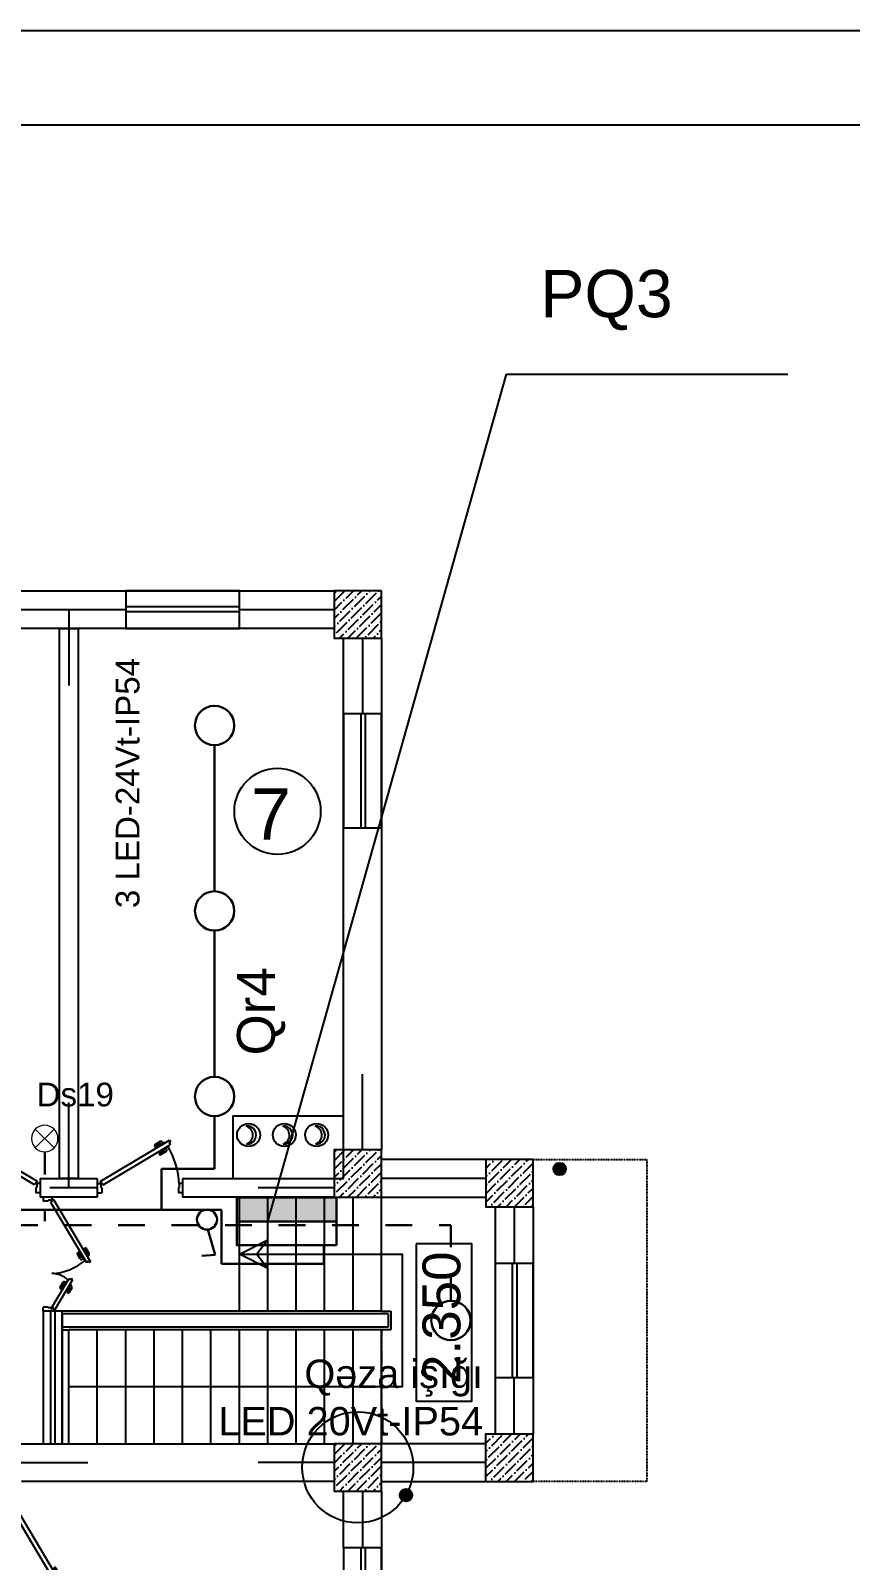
# Model space of a CAD drawing. Header units: millimetres. Extents: x 42452 to 2852333, y -419346 to 834876.
# Drawn here: x 2645723 to 2654377, y 330486 to 346629 of the extents above; entities that cross this region are included whole.
import ezdxf
from ezdxf import colors
from ezdxf.entities.mleader import LeaderData, LeaderLine
from ezdxf.math import Vec2, Vec3

# ---------------------------------------------------------------- set-up
doc = ezdxf.new("R2010")
doc.units = ezdxf.units.MM
for name, pattern in [('( Hidden )', [0.275, 0.15, -0.125]), ('006_PP_0101_AS_101_00$0$006_PP_0101_AS_102_00$0$006_PP_GRID_0101$0$006_TD-D_0101_AS_N101_00$0$TEČKOVANБX2', [0.05, 0, -0.05]), ('ACAD_ISO03W100', [30, 12, -18]), ('DASHDOT', [1, 0.5, -0.25, 0, -0.25]), ('Штриховая', [564.444447, 282.222223, -282.222223])]:
    doc.linetypes.add(name, pattern=pattern)
for name, color, linetype, lineweight in [('c_dv_l x_tti-25_Ном._пера__21_Ном._пера__21', 7, 'Continuous', 30), ('memar', 7, 'Continuous', 25), ('выкл1_IP20', 5, 'Continuous', 30), ('ДВЕРИ', 7, 'Continuous', 5), ('ДС', 5, 'Continuous', 30), ('надписи', 5, 'Continuous', 30), ('Соед_газа', 184, 'ACAD_ISO03W100', 30), ('Соедин', 5, 'Continuous', 30), ('Соедин_роз', 94, 'Continuous', 30), ('Соединение', 5, 'Continuous', 30), ('текст_свет', 5, 'Continuous', 30), ('Шит', 1, 'Continuous', 30)]:
    doc.layers.add(name, color=color, linetype=linetype, lineweight=lineweight)
doc.styles.add('Arial', font='arial.ttf', dxfattribs={"height": 200})
doc.styles.add('GENERATED_STYLE_1', font='times.ttf')
doc.styles.add('my_own', font='arial.ttf')
doc.styles.get("Standard").update_dxf_attribs({"font": 'arial.ttf'})
doc.styles.add('СГЕНЕРИР_СТИЛЬ_1', font='arial.ttf')

# ---------------------------------------------------------------- blocks, each defined once
blk = doc.blocks.new('qapi 700')
at = {"layer": 'ДВЕРИ', "color": 251, "lineweight": 25, "true_color": 0x636466}
for p, q in [((1281620, 90086), (1281659, 90086)), ((1281651, 89997), (1281651, 90034)), ((1281651, 90034), (1281659, 90034)), ((1281659, 90034), (1281659, 90086)), ((1282420, 90086), (1282380, 90086)), ((1282380, 90034), (1282380, 90085)), ((1282388, 90034), (1282380, 90034)), ((1282388, 89997), (1282388, 90034)), ((1281620, 89997), (1281651, 89997)), ((1282368, 90010), (1281735, 89633)), ((1282395, 89980), (1281741, 89591)), ((1282382, 89987), (1282368, 90010)), ((1282388, 89991), (1282382, 89987)), ((1282420, 89997), (1282388, 89997)), ((1282420, 89997), (1282388, 89997)), ((1282395, 89980), (1282388, 89991)), ((1281733, 89605), (1281747, 89613)), ((1281741, 89591), (1281733, 89605)), ((1281747, 89613), (1281735, 89633)), ((1281812, 89685), (1281762, 89656)), ((1281762, 89656), (1281765, 89651)), ((1281776, 89665), (1281770, 89676)), ((1281775, 89698), (1281826, 89728)), ((1281785, 89617), (1281787, 89613)), ((1281787, 89613), (1281837, 89642)), ((1281792, 89676), (1281793, 89674)), ((1281835, 89712), (1281794, 89687)), ((1281802, 89622), (1281809, 89609)), ((1281814, 89681), (1281812, 89685)), ((1281820, 89629), (1281818, 89631)), ((1281872, 89650), (1281831, 89626)), ((1281831, 89604), (1281881, 89634)), ((1281837, 89642), (1281835, 89646)), ((1281836, 89725), (1281838, 89722)), ((1281884, 89645), (1281883, 89647))]:
    blk.add_line(p, q, dxfattribs=at)
for centre, radius, start, end in [((1282471, 90052), 821, 183.4077, 209.5706), ((1281783, 89684), 15.9, 120.7133, 210.7133), ((1281798, 89680), 7.94, 120.7133, 210.7133), ((1281823, 89617), 15.9, 210.7133, 300.7133), ((1281827, 89633), 7.94, 210.7133, 300.7133), ((1281830, 89721), 7.94, 30.7133, 120.7133), ((1281831, 89718), 7.94, 300.7133, 30.7133), ((1281876, 89643), 7.94, 30.7133, 120.7133), ((1281877, 89641), 7.94, 300.7133, 30.7133)]:
    blk.add_arc(centre, radius, start, end, dxfattribs=at)
blk = doc.blocks.new('выкл1_IP20')
at = {"layer": 'выкл1_IP20'}
for p, q in [((0, 125), (-70, 447)), ((-70, 447), (99, 447))]:
    blk.add_line(p, q, dxfattribs=at)
blk.add_circle((0, 0), 125, dxfattribs=at)
blk = doc.blocks.new('ПГ')
at = {"layer": 'Шит'}
blk.add_hatch(color=256, dxfattribs=at).paths.add_polyline_path([(-470, 228), (-470, 3), (470, 3), (470, 228)])
blk.add_line((470, 228), (-470, 228), dxfattribs=at)
blk.add_lwpolyline([(-470, 452), (-470, 3), (470, 3), (470, 452)], close=True, dxfattribs=at)
blk = doc.blocks.new('дс')
at = {"layer": 'ДС', "linetype": 'Continuous', "lineweight": 0}
for p, q in [((-99, 99), (99, -99)), ((-99, -99), (99, 99))]:
    blk.add_line(p, q, dxfattribs=at)
blk.add_circle((0, 0), 140, dxfattribs=at)

msp = doc.modelspace()

# ---------------------------------------------------------------- hatches: boundary and pattern name
at = {"layer": 'memar', "lineweight": 25}
h = msp.add_hatch(dxfattribs=at)
h.set_pattern_fill('ANSI36', color=256, scale=500)
h.set_pattern_definition([(45, (878887.99, 2797117.9), (33.1456304, 121.533978), [156.25, -31.25, 0, -31.25])])
h.paths.add_polyline_path([(2648926.13986, 340717.81857), (2648926.13986, 340217.81857), (2649426.13986, 340217.81857), (2649426.13986, 340717.81857)])
h = msp.add_hatch(dxfattribs=at)
h.set_pattern_fill('ANSI36', color=256, scale=500)
h.set_pattern_definition([(45, (878887.81, 2791217.893), (33.1456304, 121.533978), [156.25, -31.25, 0, -31.25])])
h.paths.add_polyline_path([(2648926.31616, 334817.81288), (2648926.31616, 334317.81288), (2649426.31616, 334317.81288), (2649426.31616, 334817.81288)])
h = msp.add_hatch(dxfattribs=at)
h.set_pattern_fill('ANSI36', color=256, scale=500)
h.set_pattern_definition([(45, (877287.62, 2791117.893), (33.1456304, 121.533978), [156.25, -31.25, 0, -31.25])])
h.paths.add_polyline_path([(2650526.51109, 334717.81288), (2650526.51109, 334217.81288), (2651026.51109, 334217.81288), (2651026.51109, 334717.81288)])
at = {"layer": 'memar', "linetype": 'Continuous', "lineweight": 25, "true_color": 0x000000}
h = msp.add_hatch(dxfattribs=at)
h.set_pattern_fill('ЖЕЛЕЗОБЕТОН', color=18, style=0, pattern_type=2)
h.set_pattern_definition([(45, (3240835.18, 1872967.98), (-183.847756, 183.847756), []), (45, (3240743.26, 1873059.9), (-183.847756, 183.847756), [194.999993, -64.999998, 0, -64.999998])])
h.paths.add_polyline_path([(2651026.51109, 334717.81288), (2651026.51109, 334217.81288), (2651026.31616, 334217.81288), (2651026.31616, 334717.61796)])
at = {"layer": 'memar', "lineweight": 25}
h = msp.add_hatch(color=256, dxfattribs=at)
h.dxf.hatch_style = 1
h.paths.add_polyline_path([(2651241.27352, 334616.80835, -1), (2651372.8265, 334616.80835, -1)])
h = msp.add_hatch(dxfattribs=at)
h.set_pattern_fill('ANSI36', color=256, scale=500)
h.set_pattern_definition([(45, (877287.81, 2788217.893), (33.1456304, 121.533978), [156.25, -31.25, 0, -31.25])])
h.paths.add_polyline_path([(2650526.31616, 331817.81288), (2650526.31616, 331317.81288), (2651026.31616, 331317.81288), (2651026.31616, 331817.81288)])
h = msp.add_hatch(dxfattribs=at)
h.set_pattern_fill('ANSI36', color=256, scale=500)
h.set_pattern_definition([(45, (878887.81, 2788117.893), (33.1456304, 121.533978), [156.25, -31.25, 0, -31.25])])
h.paths.add_polyline_path([(2648926.31616, 331717.81288), (2648926.31616, 331217.81288), (2649426.31616, 331217.81288), (2649426.31616, 331717.81288)])
h = msp.add_hatch(color=256, dxfattribs=at)
h.dxf.hatch_style = 1
h.paths.add_polyline_path([(2649751.63164, 331174.29981, 1), (2649620.07865, 331174.29981, 1)])

# ---------------------------------------------------------------- linework, layer by layer
at = {"color": 4, "linetype": 'Штриховая', "lineweight": 30}
for p in [(2611651.78851, 334022.16509), (2650160.19492, 333225.37378)]:
    msp.add_line(p, (2650160.19492, 334022.16509), dxfattribs=at)
at = {"layer": 'c_dv_l x_tti-25_Ном._пера__21_Ном._пера__21', "linetype": 'Continuous', "lineweight": 25, "flags": 128}
for points in [[(2591320.97086, 346628.56072), (2674928.52286, 346628.56072), (2674928.52286, 287506.07752), (2591320.97086, 287506.07752)], [(2595302.28286, 345633.23272), (2673933.19486, 345633.23272), (2673933.19486, 288501.40552), (2595302.28286, 288501.40552)]]:
    msp.add_lwpolyline(points, close=True, dxfattribs=at)
at = {"layer": 'memar', "lineweight": 25}
for p, q in [((2646726.31616, 340517.81857), (2645526.13986, 340517.81857)), ((2646126.22801, 340517.81857), (2646126.22801, 339717.81857)), ((2648926.13986, 340517.81857), (2647926.31616, 340517.81857)), ((2649226.31616, 340217.81857), (2649226.13986, 339417.40315)), ((2649226.31616, 334817.81288), (2649226.31616, 335617.81288)), ((2650526.51109, 334517.81288), (2649426.31616, 334517.81288)), ((2646426.85098, 334417.81288), (2645925.42874, 334417.81288)), ((2650826.51109, 334217.81288), (2650826.51109, 333617.81288)), ((2650826.51109, 331817.81288), (2650826.51109, 332417.81288)), ((2648926.31616, 331517.81288), (2648126.31616, 331517.81288)), ((2650526.31616, 331517.81288), (2649426.31616, 331517.81288)), ((2649226.31616, 331217.81288), (2649226.13986, 330617.73675))]:
    msp.add_line(p, q, dxfattribs=at)
at = {"layer": 'memar', "color": 7, "linetype": '( Hidden )', "lineweight": 25}
for p, q in [((2651026.13986, 334717.81288), (2652226.13986, 334717.81288)), ((2652226.13986, 334717.81288), (2652226.13986, 331317.81288)), ((2649126.51109, 331717.81288), (2649126.51109, 332017.81288)), ((2648179.3499, 331317.81288), (2645126.09914, 331317.81288)), ((2648925.96356, 331317.81288), (2646979.3499, 331317.81288)), ((2652226.13986, 331317.81288), (2651026.13986, 331317.81288))]:
    msp.add_line(p, q, dxfattribs=at)
at = {"layer": 'memar', "color": 251, "lineweight": 25, "true_color": 0x636466}
for p, q in [((2645856.51109, 334317.81288), (2645856.51109, 334277.91638)), ((2645945.62142, 334317.81288), (2645945.62142, 334285.89568)), ((2645945.62142, 334317.81288), (2645945.62142, 334285.89568)), ((2645908.62129, 334277.91638), (2645857.07722, 334277.91638)), ((2645945.62142, 334285.89568), (2645908.62129, 334285.89568)), ((2645908.62129, 334285.89568), (2645908.62129, 334277.91638)), ((2645955.31353, 334279.64035), (2645932.81075, 334266.27212)), ((2645932.81075, 334266.27212), (2646311.07418, 333629.53381)), ((2645963.03575, 334293.50902), (2645951.23816, 334286.50042)), ((2645951.23816, 334286.50042), (2645955.31353, 334279.64035)), ((2645963.03575, 334293.50902), (2646353.52867, 333636.1923)), ((2646246.24781, 333670.1212), (2646216.11017, 333720.85196)), ((2646218.89488, 333731.78739), (2646221.6132, 333733.40227)), ((2646232.54864, 333730.61756), (2646256.99989, 333689.45872)), ((2646263.45144, 333709.62256), (2646258.76867, 333706.84066)), ((2646258.76867, 333706.84066), (2646288.46427, 333656.85399)), ((2646267.93533, 333686.67401), (2646270.01509, 333687.90954)), ((2646279.77685, 333671.47755), (2646268.11869, 333664.55178)), ((2646294.27607, 333767.288), (2646318.72731, 333726.12915)), ((2646299.77909, 333779.83831), (2646297.06077, 333778.22343)), ((2646301.97787, 333732.50996), (2646297.93366, 333730.10742)), ((2646331.67347, 333682.52329), (2646301.97787, 333732.50996)), ((2646340.85217, 333726.32284), (2646310.71453, 333777.0536)), ((2646315.94261, 333715.19371), (2646313.22429, 333713.57884)), ((2646322.98604, 333697.14685), (2646335.28276, 333704.45196)), ((2646327.62926, 333680.12074), (2646331.67347, 333682.52329)), ((2646288.46427, 333656.85399), (2646293.18276, 333659.6571)), ((2646331.65536, 333641.76035), (2646311.07709, 333629.53553)), ((2646339.80603, 333628.04017), (2646331.65536, 333641.76035)), ((2646353.52828, 333636.19206), (2646339.80603, 333628.04017)), ((2645946.94154, 333156.33729), (2646127.07505, 333458.01085)), ((2645977.16654, 333129.10039), (2646169.52954, 333451.35236)), ((2646062.24868, 333417.42346), (2646032.11104, 333366.6927)), ((2646034.89575, 333355.75726), (2646037.61407, 333354.14239)), ((2646048.54951, 333356.9271), (2646073.00076, 333398.08594)), ((2646074.76954, 333380.704), (2646104.46514, 333430.69067)), ((2646079.45231, 333377.9221), (2646074.76954, 333380.704)), ((2646083.9362, 333400.87064), (2646086.01596, 333399.63512)), ((2646095.77772, 333416.06711), (2646084.11956, 333422.99287)), ((2646104.46514, 333430.69067), (2646109.18363, 333427.88756)), ((2646110.27694, 333320.25666), (2646134.72818, 333361.4155)), ((2646117.97874, 333355.03469), (2646113.93453, 333357.43724)), ((2646147.67434, 333405.02137), (2646117.97874, 333355.03469)), ((2646156.85304, 333361.22181), (2646126.7154, 333310.49106)), ((2646147.65623, 333445.78431), (2646127.07796, 333458.00912)), ((2646131.94348, 333372.35094), (2646129.22516, 333373.96582)), ((2646138.98691, 333390.39781), (2646151.28363, 333383.09269)), ((2646143.63013, 333407.42391), (2646147.67434, 333405.02137)), ((2646155.8069, 333459.50449), (2646147.65623, 333445.78431)), ((2646169.52915, 333451.3526), (2646155.8069, 333459.50449)), ((2646115.77996, 333307.70635), (2646113.06164, 333309.32122)), ((2645856.51109, 333117.81288), (2645856.51109, 333157.70938)), ((2645908.62129, 333157.70938), (2645857.07722, 333157.70938)), ((2645908.62129, 333149.73008), (2645908.62129, 333157.70938)), ((2645945.62142, 333149.73008), (2645908.62129, 333149.73008)), ((2645945.62142, 333117.81288), (2645945.62142, 333149.73008)), ((2645945.62142, 333117.81288), (2645945.62142, 333149.73008)), ((2645969.44432, 333142.96906), (2645946.94154, 333156.33729)), ((2645965.36895, 333136.10898), (2645969.44432, 333142.96906)), ((2645977.16654, 333129.10039), (2645965.36895, 333136.10898))]:
    msp.add_line(p, q, dxfattribs=at)
at = {"layer": 'memar', "color": 7, "linetype": 'Continuous', "lineweight": 25}
for p, q in [((2647926.51109, 333117.81288), (2647926.51109, 334317.81288)), ((2648226.51109, 333117.81288), (2648226.51109, 334317.81288)), ((2648526.51109, 333117.81288), (2648526.51109, 334317.81288)), ((2648826.51109, 333117.81288), (2648826.51109, 334317.81288)), ((2649126.51109, 333117.81288), (2649126.51109, 334317.81288)), ((2649426.51109, 333117.81288), (2649426.51109, 334317.81288)), ((2649426.51109, 333117.81288), (2646026.51109, 333117.81288)), ((2649496.51109, 333087.81288), (2646056.51109, 333087.81288)), ((2646056.51109, 333087.81288), (2646056.51109, 331717.81288)), ((2649426.51109, 333117.81288), (2649526.51109, 333117.81288)), ((2649496.51109, 333087.81288), (2649496.51109, 332947.81288)), ((2649526.51109, 333117.81288), (2649526.51109, 332917.81288)), ((2649496.51109, 332947.81288), (2646056.51109, 332947.81288)), ((2646056.51109, 332917.81288), (2646126.51109, 332917.81288)), ((2646126.51109, 331717.81288), (2646126.51109, 332917.81288)), ((2649426.51109, 332917.81288), (2646126.51109, 332917.81288)), ((2646426.51109, 331717.81288), (2646426.51109, 332917.81288)), ((2646726.51109, 331717.81288), (2646726.51109, 332917.81288)), ((2647026.51109, 331717.81288), (2647026.51109, 332917.81288)), ((2647326.51109, 331717.81288), (2647326.51109, 332917.81288)), ((2647626.51109, 331717.81288), (2647626.51109, 332917.81288)), ((2647926.51109, 331717.81288), (2647926.51109, 332917.81288)), ((2648226.51109, 331717.81288), (2648226.51109, 332917.81288)), ((2648526.51109, 331717.81288), (2648526.51109, 332917.81288)), ((2648826.51109, 331717.81288), (2648826.51109, 332917.81288)), ((2649126.51109, 331717.81288), (2649126.51109, 332917.81288)), ((2649426.51109, 331717.81288), (2649426.51109, 332917.81288)), ((2649526.51109, 332917.81288), (2649426.51109, 332917.81288))]:
    msp.add_line(p, q, dxfattribs=at)
at = {"layer": 'memar', "color": 0, "lineweight": 25}
msp.add_line((2646056.70587, 333117.81288), (2645856.51109, 333117.81288), dxfattribs=at)
at = {"layer": 'memar', "color": 7, "linetype": '006_PP_0101_AS_101_00$0$006_PP_0101_AS_102_00$0$006_PP_GRID_0101$0$006_TD-D_0101_AS_N101_00$0$TEČKOVANБX2', "lineweight": 25}
for p, q in [((2646126.51109, 331717.81288), (2646126.51109, 332917.81288)), ((2646426.51109, 331717.81288), (2646426.51109, 332917.81288)), ((2646726.51109, 331717.81288), (2646726.51109, 332917.81288)), ((2647026.51109, 331717.81288), (2647026.51109, 332917.81288)), ((2647326.51109, 331717.81288), (2647326.51109, 332917.81288)), ((2647626.51109, 331717.81288), (2647626.51109, 332917.81288)), ((2647926.51109, 331717.81288), (2647926.51109, 332917.81288)), ((2648226.51109, 331717.81288), (2648226.51109, 332917.81288)), ((2648526.51109, 331717.81288), (2648526.51109, 332617.81288)), ((2648826.51109, 331717.81288), (2648826.51109, 332317.81288))]:
    msp.add_line(p, q, dxfattribs=at)
at = {"layer": 'memar', "color": 7, "linetype": 'DASHDOT', "lineweight": 25}
msp.add_line((2649426.51109, 332917.81288), (2649426.51109, 331717.81288), dxfattribs=at)
at = {"layer": 'memar', "color": 0, "lineweight": 25}
for points in [[(2607526.13986, 340717.81857), (2648926.13986, 340717.81857)], [(2648926.13986, 340317.81857), (2645275.96356, 340317.81857)], [(2649026.13986, 334817.81288), (2649026.13986, 340217.81857)], [(2649426.13986, 340217.81857), (2649426.13986, 334817.81288)], [(2650526.51109, 334717.81288), (2649426.33479, 334717.81288)], [(2645825.42874, 334517.81288), (2646426.85098, 334517.81288)], [(2645825.42874, 334517.81288), (2645825.42874, 334317.81288)], [(2646426.85098, 334517.81288), (2646426.85098, 334317.81288)], [(2647326.85098, 334517.81288), (2648926.31616, 334517.81288), (2648926.31616, 334317.81288), (2647326.85098, 334317.81288)], [(2647326.85098, 334517.81288), (2647326.85098, 334317.81288)], [(2646426.85098, 334317.81288), (2645825.42874, 334317.81288)], [(2649426.13986, 334317.81288), (2650526.51109, 334317.81288)], [(2650626.51109, 334217.81288), (2650626.51109, 331817.81288)], [(2651026.51109, 334217.81288), (2651026.51109, 331817.81288)], [(2645856.51109, 333117.81288), (2645856.51109, 331717.81288), (2646056.51109, 331717.81288), (2646056.51109, 333117.81288)], [(2645426.14, 331717.81288), (2648926.31616, 331717.81288)], [(2650526.51109, 331717.81288), (2649426.13986, 331717.81288)], [(2648926.13986, 331317.81288), (2645626.14, 331317.81288)], [(2649426.51109, 331317.81288), (2650526.13986, 331317.81288)], [(2649026.14, 330617.73675), (2649026.14, 331217.81288)], [(2649426.14, 331217.81288), (2649426.14, 325317.81288)]]:
    msp.add_lwpolyline(points, dxfattribs=at)
for points in [[(2647926.31616, 340717.81857), (2646726.31616, 340717.81857), (2646726.31616, 340317.81857), (2647926.31616, 340317.81857)], [(2646226.13986, 334517.81288), (2646026.13986, 334517.81288), (2646026.13986, 340317.81857), (2646226.13986, 340317.81857)], [(2649426.13986, 338217.40315), (2649426.13986, 339417.40315), (2649026.13986, 339417.40315), (2649026.13986, 338217.40315)], [(2651026.51109, 332417.81288), (2651026.51109, 333617.81288), (2650626.51109, 333617.81288), (2650626.51109, 332417.81288)], [(2649426.13986, 329417.73675), (2649426.13986, 330617.73675), (2649026.13986, 330617.73675), (2649026.13986, 329417.73675)]]:
    msp.add_lwpolyline(points, close=True, dxfattribs=at)
at = {"layer": 'memar', "color": 3, "lineweight": 25}
for points in [[(2649426.13986, 340717.81857), (2648926.13986, 340717.81857), (2648926.13986, 340217.81857), (2649426.13986, 340217.81857)], [(2649426.31616, 334817.81288), (2648926.31616, 334817.81288), (2648926.31616, 334317.81288), (2649426.31616, 334317.81288)], [(2651026.51109, 334717.81288), (2650526.51109, 334717.81288), (2650526.51109, 334217.81288), (2651026.51109, 334217.81288)], [(2651026.31616, 331817.81288), (2650526.31616, 331817.81288), (2650526.31616, 331317.81288), (2651026.31616, 331317.81288)], [(2649426.31616, 331717.81288), (2648926.31616, 331717.81288), (2648926.31616, 331217.81288), (2649426.31616, 331217.81288)]]:
    msp.add_lwpolyline(points, close=True, dxfattribs=at)
at = {"layer": 'memar', "color": 146, "lineweight": 25, "true_color": 0x105689}
for points in [[(2646726.31616, 340548.95598), (2646726.31616, 340498.95598), (2647926.31616, 340498.95598), (2647926.31616, 340548.95598)], [(2649257.27726, 339417.40315), (2649207.27726, 339417.40315), (2649207.27726, 338217.40315), (2649257.27726, 338217.40315)], [(2650857.64849, 333617.81288), (2650807.64849, 333617.81288), (2650807.64849, 332417.81288), (2650857.64849, 332417.81288)], [(2645931.51109, 331717.81288), (2645981.51109, 331717.81288), (2645981.51109, 333117.81288), (2645931.51109, 333117.81288)], [(2649257.27726, 330617.73675), (2649207.27726, 330617.73675), (2649207.27726, 329417.73675), (2649257.27726, 329417.73675)]]:
    msp.add_lwpolyline(points, close=True, dxfattribs=at)
at = {"layer": 'memar', "lineweight": 25}
for points in [[(2646126.13986, 334417.81288), (2646126.13986, 335317.81288)], [(2648926.31616, 334417.81288), (2648126.31616, 334417.81288)], [(2645526.14, 331017.97052), (2645526.14, 331517.81288), (2646326.14, 331517.81288)]]:
    msp.add_lwpolyline(points, dxfattribs=at)
at = {"layer": 'memar', "color": 7, "lineweight": 25}
msp.add_lwpolyline([(2649026.51109, 335173.56325), (2647856.81253, 335173.56325), (2647856.81253, 334517.81288), (2649026.51109, 334517.81288)], close=True, dxfattribs=at)
at = {"layer": 'memar', "color": 7, "linetype": 'Continuous', "lineweight": 25, "flags": 128}
for points in [[(2648109.54153, 333717.81304), (2648226.51109, 333565.32361), (2647926.51109, 333717.81288), (2648226.51109, 333870.303)], [(2649792.10496, 333826.26816), (2649792.10496, 332167.38448), (2650381.93027, 332167.38448), (2650381.93027, 333826.26816)]]:
    msp.add_lwpolyline(points, close=True, dxfattribs=at)
msp.add_lwpolyline([(2647926.51109, 333717.81328), (2649644.17785, 333717.81328), (2649644.17785, 332317.81288), (2646126.51109, 332317.81288)], dxfattribs=at)
at = {"layer": 'memar', "color": 0, "lineweight": 25}
msp.add_circle((2648329.11395, 338390.72518), 454.87332, dxfattribs=at)
at = {"layer": 'memar', "color": 5, "lineweight": 25}
for centre in [(2648023.42578, 334975.91464), (2648400.181, 334975.44674), (2648741.82535, 334975.44674)]:
    msp.add_circle(centre, 121.12684, dxfattribs=at)
at = {"layer": 'memar', "lineweight": 25}
for centre in [(2651307.05001, 334616.80835), (2649685.85514, 331174.29981)]:
    msp.add_circle(centre, 65.77649, dxfattribs=at)
at = {"layer": 'memar', "linetype": 'Continuous', "lineweight": 25}
msp.add_circle((2649176.13986, 331467.81288), 586.35179, dxfattribs=at)
at = {"layer": 'memar', "color": 7, "lineweight": 25}
for centre, radius, start, end in [((2648008.41338, 334974.25985), 95.11664, 266.506197032, 95.658240359), ((2647969.70516, 334973.52863), 99.79204, 289.256848125, 72.907589287), ((2648394.11594, 334974.25985), 95.11664, 266.506197032, 95.658240359), ((2648355.40771, 334973.52863), 99.79204, 289.256848125, 72.907589287), ((2648735.76029, 334974.25985), 95.11664, 266.506197032, 95.658240359), ((2648697.05206, 334973.52863), 99.79204, 289.256848125, 72.907589287)]:
    msp.add_arc(centre, radius, start, end, dxfattribs=at)
at = {"layer": 'memar', "color": 251, "lineweight": 25, "true_color": 0x636466}
for centre, radius, start, end in [((2646222.97025, 333724.92732), 7.9793, 120.713292229, 210.713292228), ((2646225.68857, 333726.54219), 7.9793, 30.713292228, 120.713292229), ((2646259.96796, 333678.27193), 15.9586, 210.713292228, 300.713292229), ((2646263.85996, 333693.53409), 7.9793, 210.713292228, 300.713292229), ((2646301.13614, 333771.36336), 7.9793, 120.713292229, 210.713292228), ((2646303.85446, 333772.97823), 7.9793, 30.713292228, 120.713292229), ((2646311.86724, 333722.05379), 7.9793, 300.713292229, 30.713292228), ((2646327.13203, 333718.17211), 15.9586, 300.713292229, 30.713292228), ((2645921.05876, 334096.19889), 582.83404, 272.415359884, 310.289905428), ((2645933.47776, 333225.98838), 288.15029, 49.710094572, 87.584640116), ((2646038.97112, 333362.61734), 7.9793, 149.286707772, 239.286707771), ((2646041.68944, 333361.00246), 7.9793, 239.286707771, 329.286707772), ((2646075.96883, 333409.27273), 15.9586, 59.286707771, 149.286707772), ((2646079.86083, 333394.01057), 7.9793, 59.286707771, 149.286707772), ((2646127.86811, 333365.49087), 7.9793, 329.286707772, 59.286707771), ((2646143.1329, 333369.37255), 15.9586, 329.286707772, 59.286707771), ((2646117.13701, 333316.1813), 7.9793, 149.286707772, 239.286707771), ((2646119.85533, 333314.56642), 7.9793, 239.286707771, 329.286707772)]:
    msp.add_arc(centre, radius, start, end, dxfattribs=at)
at = {"layer": 'Соед_газа', "ltscale": 20}
msp.add_line((2645871.62113, 334797.28583), (2645871.62113, 334067.41481), dxfattribs=at)
at = {"layer": 'Соедин'}
for centre in [(2647665.31581, 339296.46863), (2647665.31581, 337338.94359), (2647665.31581, 335381.41854), (2650160.19492, 333017.81308)]:
    msp.add_circle(centre, 207.5607, dxfattribs=at)
at = {"layer": 'Соедин_роз', "color": 5, "lineweight": 30}
for p, q in [((2647665.31581, 339088.90794), (2647665.31581, 337546.50428)), ((2647665.31581, 337131.38289), (2647665.31581, 335588.97924))]:
    msp.add_line(p, q, dxfattribs=at)
at = {"layer": 'Соединение'}
for p, q in [((2647665.31581, 335173.85785), (2647665.31581, 334618.61766)), ((2647665.31581, 334618.61766), (2647105.5789, 334618.61766)), ((2647105.5789, 334618.61766), (2647105.5789, 334186.84219)), ((2633024.62329, 334186.84219), (2647739.32737, 334186.84219)), ((2647739.32737, 333615.26444), (2647739.32737, 334186.84219)), ((2648818.22497, 333811.08148), (2648818.22497, 333615.26444)), ((2648818.22497, 333615.26444), (2647739.32737, 333615.26444))]:
    msp.add_line(p, q, dxfattribs=at)

# ---------------------------------------------------------------- block references
at = {"layer": 'memar', "lineweight": 25, "yscale": 1.121843277023546, "zscale": 1.121843277023546, "rotation": 180}
for p, xscale in [((1207149.0931, 435426.65983), -1.121843277023546), ((4085103.18662, 435426.65983), 1.121843277023546)]:
    msp.add_blockref('qapi 700', p, dxfattribs=dict(at, xscale=xscale))
at = {"layer": 'memar', "color": 0, "lineweight": 25, "xscale": 1.131557943531848, "yscale": 1.131557943531848, "zscale": 1.131557943531848, "rotation": 90.00000000000001}
msp.add_blockref('qapi 700', (2747414.38346, -1120114.11851), dxfattribs=at)
at = {"layer": 'выкл1_IP20', "xscale": 0.8467890346591398, "yscale": 0.8467890346591398, "zscale": 0.8467890346591398, "rotation": 184.2719788045962}
msp.add_blockref('выкл1_IP20', (2647584.92228, 334082.09433), dxfattribs=at)
at = {"layer": 'ДС', "xscale": -1, "rotation": 90}
msp.add_blockref('дс', (2645871.62113, 334937.28583), dxfattribs=at)
at = {"layer": 'Шит', "xscale": 1.120968197858282, "yscale": 1.120968197858282, "zscale": 1.120968197858282, "rotation": 180}
msp.add_blockref('ПГ', (2648425.96356, 334317.81288), dxfattribs=at)

# ---------------------------------------------------------------- texts
at = {"layer": 'memar', "linetype": 'Continuous', "lineweight": 25, "insert": (2648469.45418, 338631.42381), "char_height": 540, "attachment_point": 3, "style": 'СГЕНЕРИР_СТИЛЬ_1'}
msp.add_mtext('{\\fArial|b0|i0|c238|p38;7}', dxfattribs=at)
at = {"layer": 'memar', "color": 7, "linetype": 'Continuous', "lineweight": 25, "insert": (2650062.42073, 333047.35293), "char_height": 400, "attachment_point": 5, "rotation": 90, "style": 'GENERATED_STYLE_1'}
msp.add_mtext('\\A1;\\pxqc;{\\fArial|b0|i0|c238|p34;2\\fArial|b0|i0|c204|p34;.\\fArial|b0|i0|c238|p34;35\\fArial|b0|i0|c204|p34;0}', dxfattribs=at)
at = {"layer": 'надписи', "color": 1, "insert": (2646875.29563, 340008.90116), "char_height": 250, "width": 3405.0343712, "attachment_point": 9, "rotation": 90, "style": 'my_own'}
msp.add_mtext('{\\fArial|b0|i0|c238|p34;3 }LED-{\\fArial|b0|i0|c238|p34;24}Vt-IP{\\fArial|b0|i0|c238|p34;54}', dxfattribs=at)
at = {"layer": 'надписи', "color": 5, "insert": (2647901.46892, 336745.61027), "char_height": 400, "width": 541.4951903, "attachment_point": 3, "rotation": 90, "style": 'Arial'}
msp.add_mtext('Qr4', dxfattribs=at)
at = {"layer": 'надписи', "color": 1, "insert": (2650499.24732, 331800.90472), "char_height": 300, "width": 7179.2189346, "attachment_point": 9, "style": 'my_own'}
msp.add_mtext('{\\fArial|b0|i0|c238|p34;Qəza işığı \\P}LED{\\fArial|b0|i0|c238|p34; 20}Vt-IP{\\fArial|b0|i0|c238|p34;54}', dxfattribs=at)
at = {"layer": 'текст_свет', "insert": (2646601.61972, 335527.28488), "char_height": 250, "width": 720.2003836, "attachment_point": 3}
msp.add_mtext('{\\fArial|b0|i0|c0|p34;Ds\\fArial|b0|i0|c204|p34;19}', dxfattribs=at)

# ---------------------------------------------------------------- leaders
at = {"layer": 'Шит', "color": 0, "lineweight": -3}
ml = msp.add_multileader_mtext('Standard', dxfattribs=at)
ml.set_content('{\\fArial|b0|i0|c238|p34;\\C256; \\fArial|b0|i0|c204|p34;\\H0.5x;PQ3}')
ml.set_leader_properties()
ml.build(insert=Vec2(0, 0))
ml.multileader.update_dxf_attribs({"text_left_attachment_type": 6, "text_right_attachment_type": 6, "dogleg_length": 0.36, "arrow_head_size": 0.18})
ctx = ml.context
ctx.base_point, ctx.char_height, ctx.arrow_head_size, ctx.landing_gap_size, ctx.plane_origin = Vec3(2650746.32107, 343003.50506), 1000, 0.18, 0.09, Vec3(2632026.95127, 344934.56128)
ctx.left_attachment, ctx.right_attachment, ctx.text_align_type = 6, 6, 2
notes = []
notes.append((ctx, [(1, (1, 1, 0), (2650745.96107, 343003.50506), (1, 0), 0.36, [(0, [(2648226.81397, 334062.77264)], 0, [])])]))
ctx.mtext.insert, ctx.mtext.width, ctx.mtext.alignment, ctx.mtext.flow_direction = Vec3(2652500.50384, 344103.50506), 4215.9366736, 3, 5
for ctx, leaders in notes:
    for number, flags, end, landing, length, lines in leaders:
        leader = LeaderData()
        leader.index, (leader.has_last_leader_line, leader.has_dogleg_vector, leader.attachment_direction) = number, flags
        leader.last_leader_point, leader.dogleg_vector, leader.dogleg_length = Vec3(end), Vec3(landing), length
        for number, points, colour, breaks in lines:
            line = LeaderLine()
            line.index, line.vertices, line.color, line.breaks = number, Vec3.list(points), colors.encode_raw_color(colour), breaks
            leader.lines.append(line)
        ctx.leaders.append(leader)

doc.saveas('drawing.dxf')
